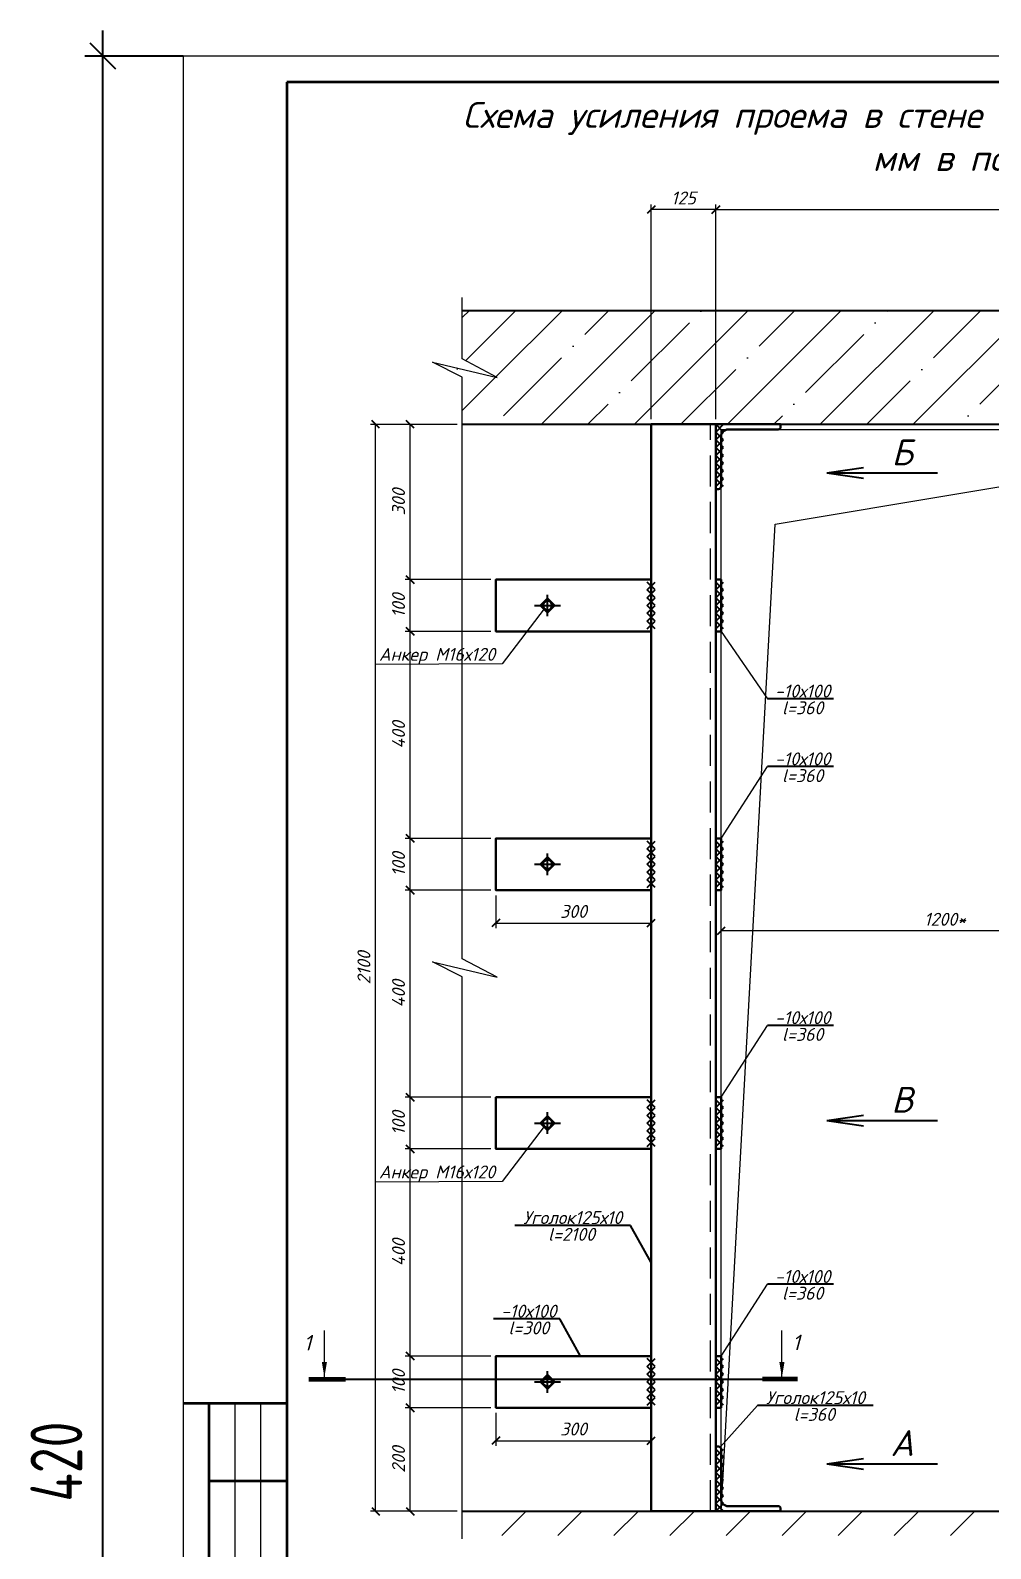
# Model space of a CAD drawing. Header units: millimetres. Extents: x 10124 to 8132345, y -95635 to 1386204.
# Drawn here: x 109067 to 110922, y 27177 to 30110 of the extents above; entities that cross this region are included whole.
import ezdxf
from ezdxf.enums import TextEntityAlignment as Align

# ---------------------------------------------------------------- set-up
doc = ezdxf.new("R2010")
doc.units = ezdxf.units.MM
doc.linetypes.add('Пунктир 2мм', pattern=[3, 2, -1])
doc.layers.get('DEFPOINTS').update_dxf_attribs({"color": 1})
for name, color, linetype, lineweight in [('013', 7, 'Continuous', 13), ('030', 7, 'Continuous', 30), ('Размер', 140, 'Continuous', 13), ('Разрезы', 54, 'Continuous', 20)]:
    doc.layers.add(name, color=color, linetype=linetype, lineweight=lineweight)
doc.styles.add('10', font='isocpeui.ttf', dxfattribs={"height": 25})
doc.styles.add('100', font='isocpeui.ttf', dxfattribs={"height": 250})
doc.styles.add('GOST', font='isocpeur.TTF')
doc.styles.add('БДА100', font='romand.shx', dxfattribs={"width": 0.7})
doc.dimstyles.new('10', dxfattribs={"dimtxt": 37.5, "dimasz": 15, "dimexe": 10, "dimexo": 10, "dimgap": 10, "dimtad": 1, "dimtxsty": '10', "dimblk": 'OBLIQUE', "dimcen": 2.5, "dimadec": 0, "dimazin": 0, "dimtfac": 1, "dimtmove": 0, "dimatfit": 3, "dimfxl": 1, "dimlwd": 15, "dimlwe": 15, "dimarcsym": 0})
doc.dimstyles.new('БДА1', dxfattribs={"dimtxt": 2, "dimasz": 1, "dimexe": 0.7, "dimexo": 0, "dimgap": 0.8, "dimtad": 1, "dimdec": 0, "dimrnd": 1, "dimzin": 0, "dimdsep": 46, "dimtxsty": 'БДА100', "dimblk": 'OBLIQUE', "dimcen": 2, "dimdle": 1, "dimadec": 0, "dimazin": 0, "dimtfac": 1, "dimtdec": 0, "dimtmove": 1, "dimatfit": 3, "dimldrblk": 'NONE', "dimfxl": 0.7, "dimtolj": 1, "dimtzin": 0, "dimlwd": -1, "dimlwe": -1, "dimarcsym": 0})

# ---------------------------------------------------------------- blocks, each defined once
blk = doc.blocks.new('_OBLIQUE')
at = {"color": 0, "linetype": 'ByBlock'}
blk.add_line((-0.5, -0.5), (0.5, 0.5), dxfattribs=at)
blk = doc.blocks.new('*D18')
at = {"layer": 'DEFPOINTS', "color": 0, "transparency": 16777216}
for p, q in [((-15.52, -5), (-15.52, 425)), ((0, 420), (-19.02, 420)), ((0, 0), (-19.02, 0))]:
    blk.add_line(p, q, dxfattribs=at)
for p in [(-15.52, 420), (0, 420), (0, 0)]:
    blk.add_point(p, dxfattribs=at)
at = {"layer": 'DEFPOINTS', "color": 0, "transparency": 16777216, "xscale": 5, "yscale": 5, "zscale": 5}
for p, rotation in [((-15.52, 420), 90), ((-15.52, 0), 270)]:
    blk.add_blockref('_OBLIQUE', p, dxfattribs=dict(at, rotation=rotation))
at = {"layer": 'DEFPOINTS', "color": 0, "lineweight": 0, "transparency": 16777216, "insert": (-24.52, 148.5), "char_height": 10, "attachment_point": 5, "rotation": 90, "style": 'БДА100'}
blk.add_mtext('\\A1;420', dxfattribs=at)
blk = doc.blocks.new('_None')
blk = doc.blocks.new('*D207')
at = {"color": 0, "lineweight": 15, "ltscale": 100, "transparency": 16777216}
for p, q in [((109891.5, 29349.1), (109724.1, 29349.1)), ((109734.1, 27249.1), (109734.1, 29349.1)), ((109891.5, 27249.1), (109724.1, 27249.1))]:
    blk.add_line(p, q, dxfattribs=at)
at = {"layer": 'DEFPOINTS', "color": 0, "ltscale": 100, "transparency": 16777216}
for p in [(109734.1, 29349.1), (109901.5, 29349.1), (109901.5, 27249.1)]:
    blk.add_point(p, dxfattribs=at)
at = {"color": 0, "lineweight": 15, "ltscale": 100, "transparency": 16777216, "xscale": 15, "yscale": 15, "zscale": 15}
for p, rotation in [((109734.1, 29349.1), 90), ((109734.1, 27249.1), 270)]:
    blk.add_blockref('_OBLIQUE', p, dxfattribs=dict(at, rotation=rotation))
at = {"color": 0, "ltscale": 100, "transparency": 16777216, "insert": (109711.6, 28299.1), "char_height": 25, "attachment_point": 5, "rotation": 90, "style": '10'}
blk.add_mtext('2100', dxfattribs=at)
blk = doc.blocks.new('*D208')
at = {"color": 0, "lineweight": 15, "ltscale": 100, "transparency": 16777216}
for p, q in [((110391.5, 29359.1), (110391.5, 29773.9)), ((111611.5, 29359.1), (111611.5, 29773.9)), ((110391.5, 29763.9), (111611.5, 29763.9))]:
    blk.add_line(p, q, dxfattribs=at)
at = {"layer": 'DEFPOINTS', "color": 0, "ltscale": 100, "transparency": 16777216}
for p in [(111611.5, 29763.9), (110391.5, 29349.1), (111611.5, 29349.1)]:
    blk.add_point(p, dxfattribs=at)
at = {"color": 0, "lineweight": 15, "ltscale": 100, "transparency": 16777216, "xscale": 15, "yscale": 15, "zscale": 15, "rotation": 180}
blk.add_blockref('_OBLIQUE', (110391.5, 29763.9), dxfattribs=at)
at = {"color": 0, "lineweight": 15, "ltscale": 100, "transparency": 16777216, "xscale": 15, "yscale": 15, "zscale": 15}
blk.add_blockref('_OBLIQUE', (111611.5, 29763.9), dxfattribs=at)
at = {"color": 0, "ltscale": 100, "transparency": 16777216, "insert": (111001.5, 29786.4), "char_height": 25, "attachment_point": 5, "style": '10'}
blk.add_mtext('1220', dxfattribs=at)
blk = doc.blocks.new('*D231')
at = {"color": 0, "lineweight": 15, "ltscale": 100, "transparency": 16777216}
for p, q in [((110266.5, 29359.1), (110266.5, 29773.9)), ((110391.5, 29359.1), (110391.5, 29773.9)), ((110391.5, 29763.9), (110266.5, 29763.9))]:
    blk.add_line(p, q, dxfattribs=at)
at = {"layer": 'DEFPOINTS', "color": 0, "ltscale": 100, "transparency": 16777216}
for p in [(110266.5, 29763.9), (110266.5, 29349.1), (110391.5, 29349.1)]:
    blk.add_point(p, dxfattribs=at)
at = {"color": 0, "lineweight": 15, "ltscale": 100, "transparency": 16777216, "xscale": 15, "yscale": 15, "zscale": 15, "rotation": 180}
blk.add_blockref('_OBLIQUE', (110266.5, 29763.9), dxfattribs=at)
at = {"color": 0, "lineweight": 15, "ltscale": 100, "transparency": 16777216, "xscale": 15, "yscale": 15, "zscale": 15}
blk.add_blockref('_OBLIQUE', (110391.5, 29763.9), dxfattribs=at)
at = {"color": 0, "ltscale": 100, "transparency": 16777216, "insert": (110329, 29786.4), "char_height": 25, "attachment_point": 5, "style": '10'}
blk.add_mtext('125', dxfattribs=at)
blk = doc.blocks.new('*D227')
at = {"color": 0, "lineweight": 15, "ltscale": 100, "transparency": 16777216}
for p, q in [((109956.5, 27449.1), (109791, 27449.1)), ((109801, 27249.1), (109801, 27449.1)), ((109891.5, 27249.1), (109791, 27249.1))]:
    blk.add_line(p, q, dxfattribs=at)
at = {"layer": 'DEFPOINTS', "color": 0, "ltscale": 100, "transparency": 16777216}
for p in [(109801, 27449.1), (109966.5, 27449.1), (109901.5, 27249.1)]:
    blk.add_point(p, dxfattribs=at)
at = {"color": 0, "lineweight": 15, "ltscale": 100, "transparency": 16777216, "xscale": 15, "yscale": 15, "zscale": 15}
for p, rotation in [((109801, 27449.1), 90), ((109801, 27249.1), 270)]:
    blk.add_blockref('_OBLIQUE', p, dxfattribs=dict(at, rotation=rotation))
at = {"color": 0, "ltscale": 100, "transparency": 16777216, "insert": (109778.5, 27349.1), "char_height": 25, "attachment_point": 5, "rotation": 90, "style": '10'}
blk.add_mtext('200', dxfattribs=at)
blk = doc.blocks.new('*D228')
at = {"color": 0, "lineweight": 15, "ltscale": 100, "transparency": 16777216}
for p, q in [((109956.5, 27549.1), (109791, 27549.1)), ((109801, 27449.1), (109801, 27549.1)), ((109956.5, 27449.1), (109791, 27449.1))]:
    blk.add_line(p, q, dxfattribs=at)
at = {"layer": 'DEFPOINTS', "color": 0, "ltscale": 100, "transparency": 16777216}
for p in [(109801, 27549.1), (109966.5, 27549.1), (109966.5, 27449.1)]:
    blk.add_point(p, dxfattribs=at)
at = {"color": 0, "lineweight": 15, "ltscale": 100, "transparency": 16777216, "xscale": 15, "yscale": 15, "zscale": 15}
for p, rotation in [((109801, 27549.1), 90), ((109801, 27449.1), 270)]:
    blk.add_blockref('_OBLIQUE', p, dxfattribs=dict(at, rotation=rotation))
at = {"color": 0, "ltscale": 100, "transparency": 16777216, "insert": (109778.5, 27499.1), "char_height": 25, "attachment_point": 5, "rotation": 90, "style": '10'}
blk.add_mtext('100', dxfattribs=at)
blk = doc.blocks.new('*D229')
at = {"color": 0, "lineweight": 15, "ltscale": 100, "transparency": 16777216}
for p, q in [((109956.5, 27949.1), (109791, 27949.1)), ((109801, 27549.1), (109801, 27949.1)), ((109956.5, 27549.1), (109791, 27549.1))]:
    blk.add_line(p, q, dxfattribs=at)
at = {"layer": 'DEFPOINTS', "color": 0, "ltscale": 100, "transparency": 16777216}
for p in [(109801, 27949.1), (109966.5, 27949.1), (109966.5, 27549.1)]:
    blk.add_point(p, dxfattribs=at)
at = {"color": 0, "lineweight": 15, "ltscale": 100, "transparency": 16777216, "xscale": 15, "yscale": 15, "zscale": 15}
for p, rotation in [((109801, 27949.1), 90), ((109801, 27549.1), 270)]:
    blk.add_blockref('_OBLIQUE', p, dxfattribs=dict(at, rotation=rotation))
at = {"color": 0, "ltscale": 100, "transparency": 16777216, "insert": (109778.5, 27749.1), "char_height": 25, "attachment_point": 5, "rotation": 90, "style": '10'}
blk.add_mtext('400', dxfattribs=at)
blk = doc.blocks.new('*D230')
at = {"color": 0, "lineweight": 15, "ltscale": 100, "transparency": 16777216}
for p, q in [((109956.5, 28049.1), (109791, 28049.1)), ((109801, 27949.1), (109801, 28049.1)), ((109956.5, 27949.1), (109791, 27949.1))]:
    blk.add_line(p, q, dxfattribs=at)
at = {"layer": 'DEFPOINTS', "color": 0, "ltscale": 100, "transparency": 16777216}
for p in [(109801, 28049.1), (109966.5, 28049.1), (109966.5, 27949.1)]:
    blk.add_point(p, dxfattribs=at)
at = {"color": 0, "lineweight": 15, "ltscale": 100, "transparency": 16777216, "xscale": 15, "yscale": 15, "zscale": 15}
for p, rotation in [((109801, 28049.1), 90), ((109801, 27949.1), 270)]:
    blk.add_blockref('_OBLIQUE', p, dxfattribs=dict(at, rotation=rotation))
at = {"color": 0, "ltscale": 100, "transparency": 16777216, "insert": (109778.5, 27999.1), "char_height": 25, "attachment_point": 5, "rotation": 90, "style": '10'}
blk.add_mtext('100', dxfattribs=at)
blk = doc.blocks.new('*D234')
at = {"color": 0, "lineweight": 15, "ltscale": 100, "transparency": 16777216}
for p, q in [((109956.5, 28449.1), (109791, 28449.1)), ((109801, 28049.1), (109801, 28449.1)), ((109956.5, 28049.1), (109791, 28049.1))]:
    blk.add_line(p, q, dxfattribs=at)
at = {"layer": 'DEFPOINTS', "color": 0, "ltscale": 100, "transparency": 16777216}
for p in [(109801, 28449.1), (109966.5, 28449.1), (109966.5, 28049.1)]:
    blk.add_point(p, dxfattribs=at)
at = {"color": 0, "lineweight": 15, "ltscale": 100, "transparency": 16777216, "xscale": 15, "yscale": 15, "zscale": 15}
for p, rotation in [((109801, 28449.1), 90), ((109801, 28049.1), 270)]:
    blk.add_blockref('_OBLIQUE', p, dxfattribs=dict(at, rotation=rotation))
at = {"color": 0, "ltscale": 100, "transparency": 16777216, "insert": (109778.5, 28249.1), "char_height": 25, "attachment_point": 5, "rotation": 90, "style": '10'}
blk.add_mtext('400', dxfattribs=at)
blk = doc.blocks.new('*D235')
at = {"color": 0, "lineweight": 15, "ltscale": 100, "transparency": 16777216}
for p, q in [((109956.5, 28549.1), (109791, 28549.1)), ((109801, 28449.1), (109801, 28549.1)), ((109956.5, 28449.1), (109791, 28449.1))]:
    blk.add_line(p, q, dxfattribs=at)
at = {"layer": 'DEFPOINTS', "color": 0, "ltscale": 100, "transparency": 16777216}
for p in [(109801, 28549.1), (109966.5, 28549.1), (109966.5, 28449.1)]:
    blk.add_point(p, dxfattribs=at)
at = {"color": 0, "lineweight": 15, "ltscale": 100, "transparency": 16777216, "xscale": 15, "yscale": 15, "zscale": 15}
for p, rotation in [((109801, 28549.1), 90), ((109801, 28449.1), 270)]:
    blk.add_blockref('_OBLIQUE', p, dxfattribs=dict(at, rotation=rotation))
at = {"color": 0, "ltscale": 100, "transparency": 16777216, "insert": (109778.5, 28499.1), "char_height": 25, "attachment_point": 5, "rotation": 90, "style": '10'}
blk.add_mtext('100', dxfattribs=at)
blk = doc.blocks.new('*D236')
at = {"color": 0, "lineweight": 15, "ltscale": 100, "transparency": 16777216}
for p, q in [((109956.5, 28949.1), (109791, 28949.1)), ((109801, 28549.1), (109801, 28949.1)), ((109956.5, 28549.1), (109791, 28549.1))]:
    blk.add_line(p, q, dxfattribs=at)
at = {"layer": 'DEFPOINTS', "color": 0, "ltscale": 100, "transparency": 16777216}
for p in [(109801, 28949.1), (109966.5, 28949.1), (109966.5, 28549.1)]:
    blk.add_point(p, dxfattribs=at)
at = {"color": 0, "lineweight": 15, "ltscale": 100, "transparency": 16777216, "xscale": 15, "yscale": 15, "zscale": 15}
for p, rotation in [((109801, 28949.1), 90), ((109801, 28549.1), 270)]:
    blk.add_blockref('_OBLIQUE', p, dxfattribs=dict(at, rotation=rotation))
at = {"color": 0, "ltscale": 100, "transparency": 16777216, "insert": (109778.5, 28749.1), "char_height": 25, "attachment_point": 5, "rotation": 90, "style": '10'}
blk.add_mtext('400', dxfattribs=at)
blk = doc.blocks.new('*D237')
at = {"color": 0, "lineweight": 15, "ltscale": 100, "transparency": 16777216}
for p, q in [((109956.5, 29049.1), (109791, 29049.1)), ((109801, 28949.1), (109801, 29049.1)), ((109956.5, 28949.1), (109791, 28949.1))]:
    blk.add_line(p, q, dxfattribs=at)
at = {"layer": 'DEFPOINTS', "color": 0, "ltscale": 100, "transparency": 16777216}
for p in [(109801, 29049.1), (109966.5, 29049.1), (109966.5, 28949.1)]:
    blk.add_point(p, dxfattribs=at)
at = {"color": 0, "lineweight": 15, "ltscale": 100, "transparency": 16777216, "xscale": 15, "yscale": 15, "zscale": 15}
for p, rotation in [((109801, 29049.1), 90), ((109801, 28949.1), 270)]:
    blk.add_blockref('_OBLIQUE', p, dxfattribs=dict(at, rotation=rotation))
at = {"color": 0, "ltscale": 100, "transparency": 16777216, "insert": (109778.5, 28999.1), "char_height": 25, "attachment_point": 5, "rotation": 90, "style": '10'}
blk.add_mtext('100', dxfattribs=at)
blk = doc.blocks.new('*D238')
at = {"color": 0, "lineweight": 15, "ltscale": 100, "transparency": 16777216}
for p, q in [((109891.5, 29349.1), (109791, 29349.1)), ((109801, 29049.1), (109801, 29349.1)), ((109956.5, 29049.1), (109791, 29049.1))]:
    blk.add_line(p, q, dxfattribs=at)
at = {"layer": 'DEFPOINTS', "color": 0, "ltscale": 100, "transparency": 16777216}
for p in [(109801, 29349.1), (109901.5, 29349.1), (109966.5, 29049.1)]:
    blk.add_point(p, dxfattribs=at)
at = {"color": 0, "lineweight": 15, "ltscale": 100, "transparency": 16777216, "xscale": 15, "yscale": 15, "zscale": 15}
for p, rotation in [((109801, 29349.1), 90), ((109801, 29049.1), 270)]:
    blk.add_blockref('_OBLIQUE', p, dxfattribs=dict(at, rotation=rotation))
at = {"color": 0, "ltscale": 100, "transparency": 16777216, "insert": (109778.5, 29199.1), "char_height": 25, "attachment_point": 5, "rotation": 90, "style": '10'}
blk.add_mtext('300', dxfattribs=at)
blk = doc.blocks.new('*U172')
blk.add_lwpolyline([(-34.5, 90.5), (-29.1, 90.5, -0.414214), (-24.5, 85.9), (-24.5, -10.5, 0.414214), (-10.5, -24.5), (85.9, -24.5, -0.414214), (90.5, -29.1), (90.5, -34.5), (-34.5, -34.5)], format="xyb", close=True)
blk = doc.blocks.new('*D232')
at = {"color": 0, "lineweight": 15, "ltscale": 100, "transparency": 16777216}
for p, q in [((110401.5, 28276.4), (110401.5, 28380.4)), ((111601.5, 28370.4), (110401.5, 28370.4)), ((111601.5, 28276.4), (111601.5, 28380.4))]:
    blk.add_line(p, q, dxfattribs=at)
at = {"layer": 'DEFPOINTS', "color": 0, "ltscale": 100, "transparency": 16777216}
for p in [(110401.5, 28370.4), (110401.5, 28266.4), (111601.5, 28266.4)]:
    blk.add_point(p, dxfattribs=at)
at = {"color": 0, "lineweight": 15, "ltscale": 100, "transparency": 16777216, "xscale": 15, "yscale": 15, "zscale": 15, "rotation": 180}
blk.add_blockref('_OBLIQUE', (110401.5, 28370.4), dxfattribs=at)
at = {"color": 0, "lineweight": 15, "ltscale": 100, "transparency": 16777216, "xscale": 15, "yscale": 15, "zscale": 15}
blk.add_blockref('_OBLIQUE', (111601.5, 28370.4), dxfattribs=at)
at = {"color": 0, "ltscale": 100, "transparency": 16777216, "insert": (110834.3, 28392.9), "char_height": 25, "width": 61.42, "attachment_point": 5, "style": '10'}
blk.add_mtext('1200*', dxfattribs=at)
blk = doc.blocks.new('*U251')
at = {"layer": 'DEFPOINTS'}
blk.add_line((0, 0), (80.57, 0), dxfattribs=at)
at = {"layer": 'Разрезы', "color": 0, "lineweight": 60}
for p, q in [((-7.07, 0), (0, 0)), ((87.32, 0), (80.57, 0))]:
    blk.add_line(p, q, dxfattribs=at)
at = {"layer": 'Разрезы', "color": 0}
for p, q in [((-4.07, -0.35), (-4.07, -9.4)), ((84.32, -0.35), (84.32, -9.4))]:
    blk.add_line(p, q, dxfattribs=at)
for points in [[(-4.07, -0.35), (-3.57, -3.35), (-4.57, -3.35)], [(84.32, -0.35), (83.82, -3.35), (84.83, -3.35)]]:
    blk.add_solid(points, dxfattribs=at)
at = {"layer": 'Разрезы', "color": 0, "style": '100'}
for tag, p in [('1', (-7.34, -7.05)), ('2', (87.05, -7.11))]:
    blk.add_attdef(tag, text='', height=3, dxfattribs=at).set_placement(p, align=Align.MIDDLE_CENTER)
blk = doc.blocks.new('*D245')
at = {"color": 0, "lineweight": 15, "ltscale": 100, "transparency": 16777216}
for p, q in [((109966.5, 27439.1), (109966.5, 27375.6)), ((110266.5, 27439.1), (110266.5, 27375.6)), ((109966.5, 27385.6), (110266.5, 27385.6))]:
    blk.add_line(p, q, dxfattribs=at)
at = {"layer": 'DEFPOINTS', "color": 0, "ltscale": 100, "transparency": 16777216}
for p in [(109966.5, 27449.1), (110266.5, 27449.1), (110266.5, 27385.6)]:
    blk.add_point(p, dxfattribs=at)
at = {"color": 0, "lineweight": 15, "ltscale": 100, "transparency": 16777216, "xscale": 15, "yscale": 15, "zscale": 15, "rotation": 180}
blk.add_blockref('_OBLIQUE', (109966.5, 27385.6), dxfattribs=at)
at = {"color": 0, "lineweight": 15, "ltscale": 100, "transparency": 16777216, "xscale": 15, "yscale": 15, "zscale": 15}
blk.add_blockref('_OBLIQUE', (110266.5, 27385.6), dxfattribs=at)
at = {"color": 0, "ltscale": 100, "transparency": 16777216, "insert": (110116.5, 27408.1), "char_height": 25, "attachment_point": 5, "style": '10'}
blk.add_mtext('300', dxfattribs=at)
blk = doc.blocks.new('*D211')
at = {"color": 0, "lineweight": 15, "ltscale": 100, "transparency": 16777216}
for p, q in [((109966.5, 28439.1), (109966.5, 28375.6)), ((110266.5, 28439.1), (110266.5, 28375.6)), ((109966.5, 28385.6), (110266.5, 28385.6))]:
    blk.add_line(p, q, dxfattribs=at)
at = {"layer": 'DEFPOINTS', "color": 0, "ltscale": 100, "transparency": 16777216}
for p in [(109966.5, 28449.1), (110266.5, 28449.1), (110266.5, 28385.6)]:
    blk.add_point(p, dxfattribs=at)
at = {"color": 0, "lineweight": 15, "ltscale": 100, "transparency": 16777216, "xscale": 15, "yscale": 15, "zscale": 15, "rotation": 180}
blk.add_blockref('_OBLIQUE', (109966.5, 28385.6), dxfattribs=at)
at = {"color": 0, "lineweight": 15, "ltscale": 100, "transparency": 16777216, "xscale": 15, "yscale": 15, "zscale": 15}
blk.add_blockref('_OBLIQUE', (110266.5, 28385.6), dxfattribs=at)
at = {"color": 0, "ltscale": 100, "transparency": 16777216, "insert": (110116.5, 28408.1), "char_height": 25, "attachment_point": 5, "style": '10'}
blk.add_mtext('300', dxfattribs=at)
blk = doc.blocks.new('*U16')
at = {"color": 44, "lineweight": 20, "ltscale": 10}
for p, q in [((594, 420), (0, 420)), ((0, 420), (0, 0))]:
    blk.add_line(p, q, dxfattribs=at)
at = {"color": 137, "lineweight": 35, "ltscale": 10}
for p, q in [((589, 415), (20, 415)), ((20, 415), (20, 5)), ((0, 159.8), (20, 159.8)), ((5, 89.8), (5, 159.8)), ((5, 144.8), (20, 144.8))]:
    blk.add_line(p, q, dxfattribs=at)
at = {"color": 44, "lineweight": 13}
for p, q in [((10, 89.8), (10, 159.8)), ((15, 89.8), (15, 159.8))]:
    blk.add_line(p, q, dxfattribs=at)
at = {"color": 44, "lineweight": 13, "style": 'GOST', "oblique": 10, "width": 0.8}
for tag in ['ФОРМАТВЕРТ', 'ФОРМАТГОРИЗ']:
    blk.add_attdef(tag, (542.98, 1.6), '', height=2, dxfattribs=at)
at = {"layer": 'DEFPOINTS', "color": 251, "lineweight": 0}
dim = blk.add_linear_dim(base=(-15.52, 420), p1=(0, 0), p2=(0, 420), angle=90, dimstyle='БДА1', override={"dimscale": 5}, dxfattribs=at)
dim.commit()
dim.dimension.update_dxf_attribs({"geometry": '*D18', "text_midpoint": (-15.52, 148.5), "dimtype": 128})

msp = doc.modelspace()

# ---------------------------------------------------------------- hatches: boundary and pattern name
at = {"layer": '013', "ltscale": 100}
h = msp.add_hatch(dxfattribs=at)
h.set_pattern_fill('ANSI35', color=256, scale=20)
h.set_pattern_definition([(45, (-296.47, 0), (-89.80256, 89.80256), []), (45, (-206.66, 0), (-89.80256, 89.80256), [158.75, -31.75, 0, -31.75])])
h.paths.add_polyline_path([(112265.196, 29469.431), (112389.728, 29439.519), (112322.488, 29475.416), (112322.488, 29569.117), (109901.544, 29569.117), (109901.544, 29475.416), (109968.785, 29439.519), (109844.253, 29469.431), (109901.544, 29440.395), (109901.544, 29349.117), (112322.488, 29349.117), (112322.488, 29440.395)])

# ---------------------------------------------------------------- linework, layer by layer
at = {"ltscale": 100}
for p, q in [((109901.544, 29569.117), (112322.488, 29569.117)), ((109901.544, 29349.117), (112322.488, 29349.117)), ((110406.495, 29334.117), (110391.495, 29349.117)), ((110391.495, 29334.117), (110406.495, 29349.117)), ((110406.495, 29319.117), (110391.495, 29334.117)), ((110391.495, 29319.117), (110406.495, 29334.117)), ((110406.495, 29304.117), (110391.495, 29319.117)), ((110391.495, 29304.117), (110406.495, 29319.117)), ((110406.495, 29289.117), (110391.495, 29304.117)), ((110391.495, 29289.117), (110406.495, 29304.117)), ((110406.495, 29274.117), (110391.495, 29289.117)), ((110391.495, 29274.117), (110406.495, 29289.117)), ((110406.495, 29259.117), (110391.495, 29274.117)), ((110391.495, 29259.117), (110406.495, 29274.117)), ((110406.495, 29244.117), (110391.495, 29259.117)), ((110391.495, 29244.117), (110406.495, 29259.117)), ((110406.495, 29229.117), (110391.495, 29244.117)), ((110391.495, 29229.117), (110406.495, 29244.117)), ((110605.847, 29255.175), (110677.073, 29265.478)), ((110605.847, 29255.175), (110819.966, 29255.175)), ((110605.847, 29255.175), (110677.073, 29244.873)), ((110273.995, 29029.117), (110258.995, 29044.117)), ((110258.995, 29029.117), (110273.995, 29044.117)), ((110406.495, 29029.117), (110391.495, 29044.117)), ((110391.495, 29029.117), (110406.495, 29044.117)), ((110066.495, 28978.253), (110066.495, 29019.981)), ((110273.995, 29014.117), (110258.995, 29029.117)), ((110258.995, 29014.117), (110273.995, 29029.117)), ((110273.995, 28999.117), (110258.995, 29014.117)), ((110258.995, 28999.117), (110273.995, 29014.117)), ((110406.495, 29014.117), (110391.495, 29029.117)), ((110391.495, 29014.117), (110406.495, 29029.117)), ((110406.495, 28999.117), (110391.495, 29014.117)), ((110391.495, 28999.117), (110406.495, 29014.117)), ((110041.438, 28999.117), (110091.553, 28999.117)), ((110273.995, 28984.117), (110258.995, 28999.117)), ((110258.995, 28984.117), (110273.995, 28999.117)), ((110273.995, 28969.117), (110258.995, 28984.117)), ((110258.995, 28969.117), (110273.995, 28984.117)), ((110406.495, 28984.117), (110391.495, 28999.117)), ((110391.495, 28984.117), (110406.495, 28999.117)), ((110406.495, 28969.117), (110391.495, 28984.117)), ((110391.495, 28969.117), (110406.495, 28984.117)), ((110273.995, 28954.117), (110258.995, 28969.117)), ((110258.995, 28954.117), (110273.995, 28969.117)), ((110406.495, 28954.117), (110391.495, 28969.117)), ((110391.495, 28954.117), (110406.495, 28969.117)), ((110619.129, 28818.719), (110491.238, 28818.719)), ((110619.129, 28687.785), (110491.238, 28687.785)), ((110273.995, 28529.117), (110258.995, 28544.117)), ((110258.995, 28529.117), (110273.995, 28544.117)), ((110406.495, 28529.117), (110391.495, 28544.117)), ((110391.495, 28529.117), (110406.495, 28544.117)), ((110066.495, 28478.253), (110066.495, 28519.981)), ((110273.995, 28514.117), (110258.995, 28529.117)), ((110258.995, 28514.117), (110273.995, 28529.117)), ((110273.995, 28499.117), (110258.995, 28514.117)), ((110258.995, 28499.117), (110273.995, 28514.117)), ((110406.495, 28514.117), (110391.495, 28529.117)), ((110391.495, 28514.117), (110406.495, 28529.117)), ((110406.495, 28499.117), (110391.495, 28514.117)), ((110391.495, 28499.117), (110406.495, 28514.117)), ((110041.438, 28499.117), (110091.553, 28499.117)), ((110273.995, 28484.117), (110258.995, 28499.117)), ((110258.995, 28484.117), (110273.995, 28499.117)), ((110273.995, 28469.117), (110258.995, 28484.117)), ((110258.995, 28469.117), (110273.995, 28484.117)), ((110406.495, 28484.117), (110391.495, 28499.117)), ((110391.495, 28484.117), (110406.495, 28499.117)), ((110406.495, 28469.117), (110391.495, 28484.117)), ((110391.495, 28469.117), (110406.495, 28484.117)), ((110273.995, 28454.117), (110258.995, 28469.117)), ((110258.995, 28454.117), (110273.995, 28469.117)), ((110406.495, 28454.117), (110391.495, 28469.117)), ((110391.495, 28454.117), (110406.495, 28469.117)), ((110619.129, 28187.785), (110491.238, 28187.785)), ((110273.995, 28029.117), (110258.995, 28044.117)), ((110258.995, 28029.117), (110273.995, 28044.117)), ((110406.495, 28029.117), (110391.495, 28044.117)), ((110391.495, 28029.117), (110406.495, 28044.117)), ((110066.495, 27978.253), (110066.495, 28019.981)), ((110273.995, 28014.117), (110258.995, 28029.117)), ((110258.995, 28014.117), (110273.995, 28029.117)), ((110273.995, 27999.117), (110258.995, 28014.117)), ((110258.995, 27999.117), (110273.995, 28014.117)), ((110406.495, 28014.117), (110391.495, 28029.117)), ((110391.495, 28014.117), (110406.495, 28029.117)), ((110406.495, 27999.117), (110391.495, 28014.117)), ((110391.495, 27999.117), (110406.495, 28014.117)), ((110605.847, 28004.282), (110677.073, 28014.585)), ((110041.438, 27999.117), (110091.553, 27999.117)), ((110273.995, 27984.117), (110258.995, 27999.117)), ((110258.995, 27984.117), (110273.995, 27999.117)), ((110273.995, 27969.117), (110258.995, 27984.117)), ((110258.995, 27969.117), (110273.995, 27984.117)), ((110406.495, 27984.117), (110391.495, 27999.117)), ((110391.495, 27984.117), (110406.495, 27999.117)), ((110406.495, 27969.117), (110391.495, 27984.117)), ((110391.495, 27969.117), (110406.495, 27984.117)), ((110605.847, 28004.282), (110819.966, 28004.282)), ((110605.847, 28004.282), (110677.073, 27993.98)), ((110273.995, 27954.117), (110258.995, 27969.117)), ((110258.995, 27954.117), (110273.995, 27969.117)), ((110406.495, 27954.117), (110391.495, 27969.117)), ((110391.495, 27954.117), (110406.495, 27969.117)), ((110226.693, 27801.579), (110002.952, 27801.579)), ((110266.495, 27729.915), (110226.693, 27801.579)), ((110619.129, 27687.785), (110491.238, 27687.785)), ((110090.046, 27620.781), (109962.155, 27620.781)), ((110129.848, 27549.117), (110090.046, 27620.781)), ((110273.995, 27529.117), (110258.995, 27544.117)), ((110258.995, 27529.117), (110273.995, 27544.117)), ((110406.495, 27529.117), (110391.495, 27544.117)), ((110391.495, 27529.117), (110406.495, 27544.117)), ((110066.495, 27478.253), (110066.495, 27519.981)), ((110273.995, 27514.117), (110258.995, 27529.117)), ((110258.995, 27514.117), (110273.995, 27529.117)), ((110273.995, 27499.117), (110258.995, 27514.117)), ((110258.995, 27499.117), (110273.995, 27514.117)), ((110406.495, 27514.117), (110391.495, 27529.117)), ((110391.495, 27514.117), (110406.495, 27529.117)), ((110406.495, 27499.117), (110391.495, 27514.117)), ((110391.495, 27499.117), (110406.495, 27514.117)), ((110041.438, 27499.117), (110091.553, 27499.117)), ((110273.995, 27484.117), (110258.995, 27499.117)), ((110258.995, 27484.117), (110273.995, 27499.117)), ((110273.995, 27469.117), (110258.995, 27484.117)), ((110258.995, 27469.117), (110273.995, 27484.117)), ((110406.495, 27484.117), (110391.495, 27499.117)), ((110391.495, 27484.117), (110406.495, 27499.117)), ((110406.495, 27469.117), (110391.495, 27484.117)), ((110391.495, 27469.117), (110406.495, 27484.117)), ((110273.995, 27454.117), (110258.995, 27469.117)), ((110258.995, 27454.117), (110273.995, 27469.117)), ((110406.495, 27454.117), (110391.495, 27469.117)), ((110391.495, 27454.117), (110406.495, 27469.117)), ((110695.691, 27453.68), (110471.95, 27453.68)), ((110406.495, 27354.117), (110391.495, 27369.117)), ((110391.495, 27354.117), (110406.495, 27369.117)), ((110406.495, 27339.117), (110391.495, 27354.117)), ((110391.495, 27339.117), (110406.495, 27354.117)), ((110406.495, 27324.117), (110391.495, 27339.117)), ((110391.495, 27324.117), (110406.495, 27339.117)), ((110605.847, 27341.13), (110677.073, 27351.433)), ((110605.847, 27341.13), (110819.966, 27341.13)), ((110605.847, 27341.13), (110677.073, 27330.828)), ((110406.495, 27309.117), (110391.495, 27324.117)), ((110391.495, 27309.117), (110406.495, 27324.117)), ((110406.495, 27294.117), (110391.495, 27309.117)), ((110391.495, 27294.117), (110406.495, 27309.117)), ((110406.495, 27279.117), (110391.495, 27294.117)), ((110391.495, 27279.117), (110406.495, 27294.117)), ((110406.495, 27264.117), (110391.495, 27279.117)), ((110391.495, 27264.117), (110406.495, 27279.117)), ((110406.495, 27249.117), (110391.495, 27264.117)), ((110391.495, 27249.117), (110406.495, 27264.117)), ((109901.544, 27249.117), (112322.488, 27249.117))]:
    msp.add_line(p, q, dxfattribs=at)
at = {"layer": '013', "ltscale": 100}
for p, q in [((110401.495, 28949.117), (110491.238, 28818.719)), ((110401.495, 28549.117), (110491.238, 28687.785)), ((110401.495, 28049.117), (110491.238, 28187.785)), ((110401.495, 27549.117), (110491.238, 27687.785)), ((110400.148, 27372.77), (110471.95, 27453.68)), ((109977.844, 27202.197), (110025.085, 27249.117)), ((110086.191, 27202.197), (110133.432, 27249.117)), ((110194.538, 27202.197), (110241.779, 27249.117)), ((110302.884, 27202.197), (110350.125, 27249.117)), ((110411.231, 27202.197), (110458.472, 27249.117)), ((110519.578, 27202.197), (110566.819, 27249.117)), ((110627.924, 27202.197), (110675.165, 27249.117)), ((110736.271, 27202.197), (110783.512, 27249.117)), ((110844.618, 27202.197), (110891.859, 27249.117))]:
    msp.add_line(p, q, dxfattribs=at)
for points in [[(109901.544, 29316.732), (109901.544, 29440.395), (109844.253, 29469.431), (109968.785, 29439.519), (109901.544, 29475.416), (109901.544, 29593.871)], [(109901.544, 27195.842), (109901.544, 28281.637), (109844.253, 28310.673), (109968.785, 28280.761), (109901.544, 28316.658), (109901.544, 29349.117)], [(110401.495, 27249.117), (110505.964, 29156.359), (111601.495, 29339.117)], [(110059.745, 28992.367), (109978.418, 28886.325), (109733.769, 28885.112)], [(110059.745, 27992.367), (109978.418, 27886.325), (109733.769, 27885.112)]]:
    msp.add_lwpolyline(points, dxfattribs=at)
at = {"layer": '013', "linetype": 'Пунктир 2мм', "ltscale": 30}
msp.add_lwpolyline([(110381.495, 27249.117), (110381.495, 29349.117)], dxfattribs=at)
at = {"layer": '013', "ltscale": 100}
msp.add_lwpolyline([(110401.495, 29339.117), (111601.495, 29339.117), (111601.495, 27249.117), (110401.495, 27249.117)], close=True, dxfattribs=at)
at = {"layer": '030', "ltscale": 100}
for p, q in [((110266.495, 29349.117), (110391.495, 29349.117)), ((110266.495, 27249.117), (110391.495, 27249.117))]:
    msp.add_line(p, q, dxfattribs=at)
for points in [[(110266.495, 27249.117), (110266.495, 29349.117)], [(110391.495, 27249.117), (110391.495, 29349.117)], [(110266.495, 29049.117), (109966.495, 29049.117), (109966.495, 28949.117), (110266.495, 28949.117), (110266.495, 29049.117)], [(110401.495, 29049.117), (110401.495, 28949.117), (110391.495, 28949.117), (110391.495, 29049.117), (110401.495, 29049.117)], [(110052.995, 28999.117), (110066.495, 29012.617), (110079.995, 28999.117), (110066.495, 28985.617), (110052.995, 28999.117)], [(110266.495, 28549.117), (109966.495, 28549.117), (109966.495, 28449.117), (110266.495, 28449.117), (110266.495, 28549.117)], [(110401.495, 28549.117), (110401.495, 28449.117), (110391.495, 28449.117), (110391.495, 28549.117), (110401.495, 28549.117)], [(110052.995, 28499.117), (110066.495, 28512.617), (110079.995, 28499.117), (110066.495, 28485.617), (110052.995, 28499.117)], [(110266.495, 28049.117), (109966.495, 28049.117), (109966.495, 27949.117), (110266.495, 27949.117), (110266.495, 28049.117)], [(110401.495, 28049.117), (110401.495, 27949.117), (110391.495, 27949.117), (110391.495, 28049.117), (110401.495, 28049.117)], [(110052.995, 27999.117), (110066.495, 28012.617), (110079.995, 27999.117), (110066.495, 27985.617), (110052.995, 27999.117)], [(110266.495, 27549.117), (109966.495, 27549.117), (109966.495, 27449.117), (110266.495, 27449.117), (110266.495, 27549.117)], [(110401.495, 27549.117), (110401.495, 27449.117), (110391.495, 27449.117), (110391.495, 27549.117), (110401.495, 27549.117)], [(110052.995, 27499.117), (110066.495, 27512.617), (110079.995, 27499.117), (110066.495, 27485.617), (110052.995, 27499.117)]]:
    msp.add_lwpolyline(points, dxfattribs=at)
for centre in [(110066.495, 28999.117), (110066.495, 28499.117), (110066.495, 27999.117), (110066.495, 27499.117)]:
    msp.add_circle(centre, 9, dxfattribs=at)

# ---------------------------------------------------------------- block references
at = {"xscale": 10, "yscale": 10, "zscale": 10}
msp.add_blockref('*U16', (109362.715, 25860.225), dxfattribs=at)
at = {"layer": '030', "rotation": 270}
msp.add_blockref('*U172', (110425.995, 29314.617), dxfattribs=at)
at = {"layer": '030'}
msp.add_blockref('*U172', (110425.995, 27283.617), dxfattribs=at)
at = {"layer": 'Размер'}
ref = msp.add_blockref('*U251', (109675.952, 27504.346), dxfattribs=dict(at, xscale=-10, yscale=10, zscale=10, rotation=180))
ref.add_attrib('1', '1', dxfattribs={"layer": 'Разрезы', "color": 0, "height": 30, "style": '100'}).set_placement((109602.578, 27574.874), align=Align.MIDDLE_CENTER)
ref.add_attrib('2', '1', dxfattribs={"layer": 'Разрезы', "color": 0, "height": 30, "style": '100'}).set_placement((110546.495, 27575.398), align=Align.MIDDLE_CENTER)

# ---------------------------------------------------------------- texts
at = {"color": 0, "lineweight": 9, "char_height": 50, "attachment_point": 5, "style": '10'}
for s, insert, width in [('\\pxi1.23419;Схема усиления проема в стене 360мм высотой 2090 и шириной до 1200 мм в подвале (Тип 2)', (111040.588, 29901.229), 2395.44136), ('\\pxi1.23419; Б', (110704.591, 29295.026), 295.72287), ('\\pxi1.23419; В', (110704.591, 28044.133), 295.72287), ('\\pxi1.23419; А', (110704.591, 27380.981), 295.72287)]:
    msp.add_mtext(s, dxfattribs=dict(at, insert=insert, width=width))
at = {"ltscale": 100, "char_height": 25, "attachment_point": 5, "style": '10'}
for s, insert in [('Анкер М16х120', (109852.917, 28901.362)), ('-10х100', (110559.23, 28833.755)), ('l=360', (110559.23, 28801.381)), ('-10х100', (110559.23, 28702.821)), ('l=360', (110559.23, 28670.447)), ('-10х100', (110559.23, 28202.821)), ('l=360', (110559.23, 28170.447)), ('Анкер М16х120', (109852.917, 27901.362)), ('Уголок125х10', (110115.143, 27816.616)), ('l=2100', (110112.735, 27784.241)), ('-10х100', (110559.23, 27702.821)), ('l=360', (110559.23, 27670.447)), ('-10х100', (110030.147, 27635.818)), ('l=300', (110030.147, 27603.443)), ('Уголок125х10', (110584.141, 27468.717)), ('l=360', (110581.733, 27436.342))]:
    msp.add_mtext(s, dxfattribs=dict(at, insert=insert))

# ---------------------------------------------------------------- dimensions: what is measured, and where the dimension line sits
at = {"ltscale": 100}
for base, p1, p2, picture, middle in [((110266.495, 29763.918), (110391.495, 29349.117), (110266.495, 29349.117), '*D231', (110328.995, 29786.418)), ((111611.495, 29763.918), (110391.495, 29349.117), (111611.495, 29349.117), '*D208', (111001.495, 29786.418)), ((110266.495, 28385.585), (109966.495, 28449.117), (110266.495, 28449.117), '*D211', (110116.495, 28408.085)), ((110266.495, 27385.585), (109966.495, 27449.117), (110266.495, 27449.117), '*D245', (110116.495, 27408.085))]:
    dim = msp.add_linear_dim(base=base, p1=p1, p2=p2, dimstyle='10', dxfattribs=at)
    dim.commit()
    dim.dimension.update_dxf_attribs({"geometry": picture, "text_midpoint": middle})
for base, p2, picture, middle in [((109734.078, 29349.117), (109901.544, 29349.117), '*D207', (109711.578, 28299.117)), ((109800.991, 27449.117), (109966.495, 27449.117), '*D227', (109778.491, 27349.117))]:
    dim = msp.add_linear_dim(base=base, p1=(109901.544, 27249.117), p2=p2, angle=90, dimstyle='10', dxfattribs=at)
    dim.commit()
    dim.dimension.update_dxf_attribs({"geometry": picture, "text_midpoint": middle})
for base, p1, p2, picture, middle in [((109800.991, 29349.117), (109966.495, 29049.117), (109901.544, 29349.117), '*D238', (109778.491, 29199.117)), ((109800.991, 29049.117), (109966.495, 28949.117), (109966.495, 29049.117), '*D237', (109778.491, 28999.117)), ((109800.991, 28949.117), (109966.495, 28549.117), (109966.495, 28949.117), '*D236', (109778.491, 28749.117)), ((109800.991, 28549.117), (109966.495, 28449.117), (109966.495, 28549.117), '*D235', (109778.491, 28499.117)), ((109800.991, 28449.117), (109966.495, 28049.117), (109966.495, 28449.117), '*D234', (109778.491, 28249.117)), ((109800.991, 28049.117), (109966.495, 27949.117), (109966.495, 28049.117), '*D230', (109778.491, 27999.117)), ((109800.991, 27949.117), (109966.495, 27549.117), (109966.495, 27949.117), '*D229', (109778.491, 27749.117)), ((109800.991, 27549.117), (109966.495, 27449.117), (109966.495, 27549.117), '*D228', (109778.491, 27499.117))]:
    dim = msp.add_linear_dim(base=base, p1=p1, p2=p2, angle=90, dimstyle='10', override={"dimtmove": 1}, dxfattribs=at)
    dim.commit()
    dim.dimension.update_dxf_attribs({"geometry": picture, "text_midpoint": middle})
dim = msp.add_linear_dim(base=(110401.495, 28370.447), p1=(111601.495, 28266.385), p2=(110401.495, 28266.385), text='1200*', dimstyle='10', dxfattribs=at)
dim.commit()
dim.dimension.update_dxf_attribs({"geometry": '*D232', "text_midpoint": (110834.305, 28370.447), "dimtype": 160})

doc.saveas('drawing.dxf')
